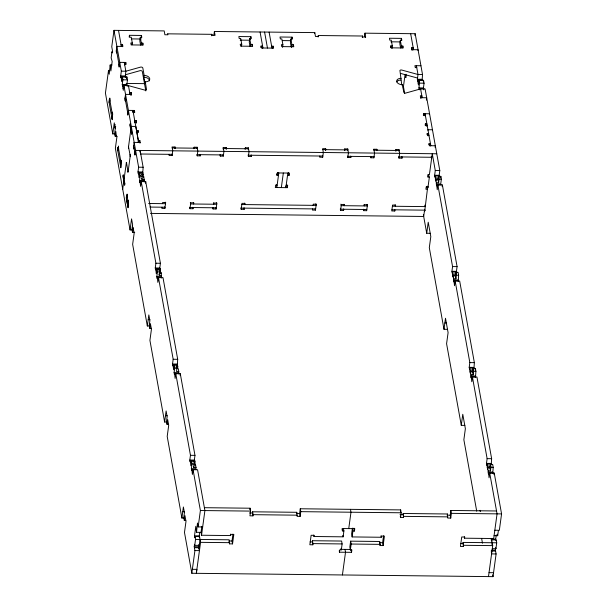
<?xml version="1.0" encoding="UTF-8"?>
<svg xmlns="http://www.w3.org/2000/svg" width="607" height="607" viewBox="0 0 607 607"><rect width="100%" height="100%" fill="white"/><g stroke="black" fill="none" stroke-linecap="round" stroke-linejoin="round"><path stroke-width="0.91" d="M130.793 129.936L128.502 146.879L130.232 155.802L128.13 171.682M130.171 156.72L130.126 154.436M128.555 146.295L128.601 148.578M109.427 70.412L108.524 70.397L105.428 93.091L112.765 133.904L114.579 133.919M362.576 37.573L362.485 36.018L318.311 35.525L318.485 36.481L315.473 36.45L314.783 32.603L214.392 31.481L215.083 35.32L212.071 35.289L211.896 34.326L167.722 33.833L167.896 34.789L164.884 34.758L164.194 30.911L113.995 30.35L111.756 46.724L112.447 50.563L112.128 52.93L111.954 51.974L112.705 51.982M111.984 65.017L110.178 64.995L109.214 74.244L108.524 70.397M111.954 51.974L111.142 57.893L112.174 61.512L110.876 70.981L110.178 64.995M109.169 102.78L109.814 98.046L109.996 101.149M116.734 51.83L116.574 53.014L116.225 51.094L116.878 46.36L122.902 46.42L122.553 44.501L121.051 44.486L120.968 45.077M112.189 113.312L112.348 112.128L112.697 114.048L112.045 118.782M118.926 63.993L119.109 67.096L119.754 62.362L113.995 30.35M122.25 46.724L122.553 44.501M112.765 133.904L114.275 122.857L114.806 127.88L115.558 127.887M121.795 77.833L121.036 77.817L120.694 75.898L121.339 71.163L119.754 62.362L125.778 62.43L126.127 64.35L124.617 64.334L124.541 64.926M121.036 77.817L121.203 76.634L125.717 76.687L125.801 77.165M114.806 127.88L114.966 126.696L115.725 126.704M126.855 85.071L127.409 79.858L126.893 76.975L122.379 76.93L121.726 81.664L121.203 76.634M115.937 136.241L115.186 136.234L115.831 131.499L116.362 136.522L117.113 136.529M127.356 85.815L127.273 85.329L122.758 85.284L122.591 86.467L122.25 84.54L122.895 79.805L122.379 76.93M129.177 37.088L129.42 35.312L141.461 35.449L141.81 37.368L140.3 37.353L139.822 40.904L140.558 45.024M125.474 64.645L125.778 62.43M116.362 136.522L116.521 135.338L116.87 137.258L115.36 148.305L130.05 229.939L132.758 229.97M121.339 71.163L125.854 71.216L140.551 67.119A1.525 0.948 7.8 0 1 142.82 68.022L144.147 75.412A5.084 3.156 7.8 0 1 149.739 78.675A5.084 3.156 7.8 0 1 145.301 81.816L146.53 89.661A1.525 0.948 7.8 0 1 144.686 90.071L128.449 85.625L123.934 85.572L123.282 90.306L122.758 85.284M125.3 76.429L125.854 71.216L124.276 62.415M125.596 77.575L125.717 76.687M126.651 78.751L126.893 76.975M132.06 44.789L132.303 43.014L131.271 37.255L129.761 37.239L129.42 35.312M117.804 150.802L118.456 146.059L118.638 149.17M127.151 86.217L127.273 85.329M129.61 93.099L129.686 92.507L131.195 92.522L131.461 95.033M120.823 161.333L120.99 160.149L121.332 162.069L120.687 166.804M123.934 85.572L128.396 110.383L127.751 115.118L127.561 112.007M130.809 95.329L131.195 92.522M141.097 38.112L141.461 35.449M123.092 177.032L123.206 175.006L123.092 177.032L124.541 185.082L124.769 183.261L123.335 175.256M130.073 125.937L130.186 123.911L130.073 125.937L131.522 133.988M141.097 44.895L141.34 43.12L140.3 37.353M132.667 112.204L132.91 110.428L136.514 130.437L136.317 132.614M122.705 189.126L123.813 181.03M124.056 179.262L126.4 162.426M131.036 128.16L131.279 126.385L128.396 110.383L134.42 110.444L134.762 112.371L133.259 112.348M142.607 44.91L142.85 43.135L141.34 43.12M134.117 112.667L134.42 110.444M131.514 133.957L131.749 132.159L130.315 124.162M134.428 122.735L134.731 120.512L136.234 120.527L136.499 123.046M135.93 122.751L136.234 120.527M134.155 142.395L133.51 147.129L133.859 149.049L134.018 147.865M127.28 197.184L127.098 194.081L126.446 198.815L127.887 206.82L128.532 202.085L128.191 200.166L128.024 201.349M145.301 81.816L145.058 83.591L143.905 77.188L144.147 75.412M134.769 152.023L134.951 155.126L135.596 150.392L436.774 153.776M137.713 132.675L138.017 130.452L136.514 130.437M138.047 142.592L138.328 140.52L136.856 132.356L138.366 132.379L138.017 130.452M139.527 142.759L139.83 140.536L138.328 140.52M140.096 143.055L139.83 140.536M139.898 152.023L140.111 150.445L143.138 167.251L142.721 173.268M130.05 229.939L131.56 218.892L132.599 224.651L131.947 229.385L132.47 232.269L134.724 232.291M143.411 177.107L143.002 172.722L138.479 172.669L138.32 173.852L137.971 171.933L138.624 167.198L131.279 126.385L135.793 126.438L138.677 142.44M144.276 181.91L144.208 179.444L141.947 179.422L142.433 175.871L141.917 172.987L139.656 172.965L139.011 177.699L138.479 172.669M132.47 232.269L133.115 227.534L134.147 233.293L132.645 244.34L147.326 325.974L150.043 326.005M144.557 181.364L140.035 181.318L139.876 182.502L139.527 180.575L140.179 175.84L139.656 172.965M141.211 181.607L155.9 263.233L155.255 267.968L155.597 269.895L155.764 268.711L160.278 268.757L160.119 269.94L159.77 268.021L160.415 263.286L145.733 181.66L141.211 181.607L140.566 186.341L140.035 181.318M143.525 177.745L143.692 176.561L141.431 176.538M145.513 183.238L145.733 181.66M167.646 34.424L167.722 33.833M162.023 207.199L161.857 208.383L164.869 208.421L165.681 202.503L162.668 202.465L162.509 203.648M169.247 154.33L169.08 155.513L172.092 155.544L172.745 150.809L172.047 146.97L175.059 147.008L175.157 148.556M147.326 325.974L148.836 314.927L149.876 320.686L149.231 325.42L149.747 328.304L151.249 328.319M161.553 277.945L161.485 275.479L159.231 275.457L159.717 271.906L159.193 269.022L156.94 269L156.287 273.734L155.764 268.711M149.747 328.304L150.392 323.569L151.431 329.328L149.921 340.375L164.611 422.009L167.32 422.04M161.834 277.399L157.319 277.353L157.152 278.537L156.811 276.617L157.456 271.883L156.94 269M174.862 148.487L175.059 147.008M158.951 270.798L159.193 269.022M177.282 365.338L177.699 359.321L163.01 277.695L158.495 277.642L157.843 282.376L157.319 277.353M159.466 272.581L160.969 272.604L160.809 273.787L160.278 268.757M193.936 148.7L194.134 147.22L197.146 147.251L197.836 151.097L197.192 155.832L200.204 155.862L200.363 154.679M211.691 35.805L211.896 34.326M196.949 148.73L197.146 147.251M193.14 207.548L192.98 208.732L189.968 208.702L190.78 202.784L193.792 202.814L193.625 203.998L193.367 202.563M213.907 35.031L214.392 31.481M164.611 422.009L166.121 410.962L167.153 416.721L166.508 421.455L167.024 424.339L168.534 424.354M178.837 373.98L178.769 371.514L176.508 371.492L176.994 367.941L176.478 365.057L174.217 365.035L174.733 367.918L177.745 367.895L177.555 364.792L173.041 364.746L172.881 365.93L172.532 364.003L173.177 359.268L158.495 277.642M174.217 365.035L173.572 369.769L173.041 364.746M167.024 424.339L167.676 419.604L168.708 425.363L167.198 436.418L181.888 518.044L184.596 518.074M179.111 373.434L174.596 373.388L174.437 374.572L174.088 372.652L174.733 367.918M175.772 373.677L190.461 455.311L189.809 460.045L190.158 461.965L190.317 460.781L194.839 460.827L194.672 462.01L194.331 460.091L194.976 455.356L180.287 373.73L175.772 373.677L175.127 378.411L174.596 373.388M180.074 375.308L180.287 373.73M213.444 202.784L213.71 204.225L213.869 203.042L216.881 203.079L216.069 208.998L213.057 208.96L213.224 207.776M226.358 149.132L226.259 147.577L223.247 147.547L223.945 151.386L223.293 156.12L220.28 156.09L220.447 154.906M223.05 149.026L223.247 147.547M226.062 149.056L226.259 147.577M241.495 46.018L241.738 44.243L240.698 38.484L239.188 38.469L238.847 36.549L250.896 36.678L251.237 38.598L249.735 38.582L249.249 42.133L249.985 46.253M181.888 518.044L183.397 506.997L184.437 512.756L183.784 517.49L184.308 520.374L185.81 520.389M191.493 461.07L192.017 463.953L191.364 468.687L195.886 468.733L196.046 467.549L193.785 467.527L194.27 463.976L193.754 461.092L191.493 461.07L190.848 465.804L190.317 460.781M184.308 520.374L184.953 515.639L185.992 521.405L184.482 532.453L191.827 573.266L493.005 576.65L496.101 553.963L495.411 550.124L495.737 547.757L495.911 548.713L492.292 548.675M250.532 39.341L250.896 36.678M196.395 469.477L191.873 469.423L191.713 470.607L191.364 468.687M250.524 46.124L250.767 44.349L249.735 38.582M229.135 541.694L229.522 543.857L232.534 543.887L233.832 534.418L230.819 534.38L230.66 535.571L201.539 535.237L204.908 510.578L197.571 469.765L193.049 469.712L192.404 474.446L191.873 469.423M252.034 46.14L252.277 44.364L250.767 44.349M194.02 464.651L195.53 464.674L195.363 465.857L194.839 460.827M245.137 149.276L245.334 147.797L248.346 147.827L249.037 151.667L248.392 156.401L251.404 156.439L251.564 155.255M260.896 47.543L261.101 46.064L262.603 46.079L262.3 48.294M192.366 569.32L196.88 569.374L196.342 573.319L200.576 542.339L199.536 536.58L195.014 536.527L194.855 537.711L194.513 535.791L195.803 526.322L196.509 532.309L201.023 532.362L201.539 535.237M248.149 149.307L248.346 147.827M194.232 546.732L194.559 544.365L194.726 545.329L199.248 545.382L199.073 544.418L198.747 546.786L199.437 550.625L194.923 550.579L194.232 546.732L198.747 546.786M194.726 545.329L195.537 539.411L195.014 536.527M196.509 532.309L197.465 523.059L198.155 526.906L202.677 526.952M244.34 208.125L244.181 209.309L241.169 209.278L241.981 203.36L244.993 203.391L244.826 204.574L244.568 203.133M191.827 573.266L194.923 550.579M198.155 526.906L200.393 510.525L193.049 469.712M199.263 537.127L199.498 532.4M199.377 537.764L199.536 536.58M198.77 548.849L200.052 539.464M201.023 532.362L201.835 526.444M272.839 48.416L273.142 46.193L271.64 46.178M282.536 47.369L282.892 44.706L281.86 38.947L280.351 38.931L280.009 37.004L292.058 37.141L292.399 39.06L290.897 39.045L290.412 42.596L291.148 46.716M291.815 38.916L292.058 37.141M291.565 47.475L291.929 44.812L290.897 39.045M293.196 46.602L293.439 44.827L291.929 44.812M277.725 174.232L277.968 172.434L278.492 175.317L276.982 175.302L277.308 172.934L289.349 173.071L289.031 175.438L287.521 175.415M278.81 172.949L276.815 187.548L276.261 184.475M229.522 543.857L229.165 539.79L195.537 539.411M232.534 543.887L232.018 541.004L232.959 534.122M281.337 187.601L283.332 173.003M287.847 173.048L285.851 187.646L285.578 186.114M277.141 185.181L275.631 185.165L275.312 187.533L287.361 187.669L287.68 185.302L286.178 185.279M314.684 33.317L314.783 32.603M249.856 509.789L250.069 508.211L204.392 507.695M250.069 508.211L250.592 511.094L249.947 515.829L252.952 515.859L252.595 511.8L296.77 512.293L297.127 516.36L300.139 516.39L300.791 511.655L300.268 508.772L400.666 509.903L401.181 512.786L400.537 517.521L403.549 517.551L403.192 513.492L447.367 513.985L447.723 518.052L450.735 518.082L451.38 513.347L450.857 510.472L496.541 510.98M252.952 515.859L252.595 511.8M318.114 37.004L318.311 35.525M312.613 208.891L312.453 210.075L315.458 210.113L316.27 204.195L313.258 204.157L313.098 205.341M319.836 156.022L319.677 157.205L322.689 157.236L323.334 152.501L322.643 148.662L325.656 148.7L325.747 150.248M325.451 150.179L325.656 148.7M344.526 150.392L344.73 148.912L347.743 148.943L348.433 152.789L347.781 157.524L350.793 157.554L350.96 156.371M344.822 150.46L344.73 148.912M296.77 512.293L296.611 513.476L299.623 513.514L300.139 516.39M362.288 37.497L362.485 36.018M347.538 150.422L347.743 148.943M343.737 209.248L343.57 210.432L340.557 210.394L341.369 204.476L344.381 204.513L344.222 205.697L343.957 204.256M364.496 36.724L364.982 33.173L415.18 33.734L422.525 74.547L422.108 80.564M299.623 513.514L300.268 508.772M365.589 37.604L364.982 33.173M343.516 528.75L343.903 530.913L343.099 536.831L313.986 536.505L314.145 535.321L311.133 535.283L309.843 544.76L312.848 544.79L312.491 540.723L341.612 541.049L342.128 543.933L341.316 549.851L339.814 549.836L339.488 552.203L351.536 552.34L351.863 549.972L350.353 549.957L349.837 547.074L350.641 541.156L379.762 541.482L380.119 545.549L383.131 545.579L384.421 536.11L381.408 536.08L381.249 537.263L352.136 536.929L351.612 534.054L352.424 528.136L352.94 531.011L352.136 536.929M312.848 544.79L312.491 540.723M364.041 204.476L364.299 205.917L364.458 204.734L367.47 204.771L366.666 210.69L363.654 210.652L363.813 209.468M377.023 150.233L376.856 149.269L373.844 149.239L374.534 153.078L373.889 157.812L370.877 157.782L371.036 156.598M373.76 149.83L373.844 149.239M390.574 47.695L390.817 45.92L392.327 45.935L391.963 48.598M376.772 149.861L376.856 149.269M392.327 45.935L391.287 40.176L389.785 40.161L389.436 38.241L401.485 38.37L401.826 40.297L400.324 40.274L399.838 43.825L400.582 47.945M401.242 40.145L401.485 38.37M401.121 47.816L401.364 46.041L400.324 40.274M402.623 47.832L402.866 46.056L401.364 46.041M401.682 84.35L399.922 70.458A1.525 0.948 7.8 0 1 401.773 70.048L418.003 74.502L422.525 74.547M402.183 85.595L402.304 84.707A5.084 3.156 7.8 0 1 396.712 81.452A5.084 3.156 7.8 0 1 401.151 78.303M343.903 530.913L342.401 530.897L342.727 528.53L354.769 528.667L354.45 531.034L352.94 531.011M403.314 87.484L405.074 74.547M395.726 150.968L395.931 149.489L398.943 149.519L399.634 153.359L398.981 158.093L401.993 158.131L402.16 156.947M396.022 151.037L395.931 149.489M411.485 49.235L411.69 47.756L413.192 47.771L412.889 49.986M411.956 50.267L411.69 47.756M398.738 150.999L398.943 149.519M414.93 35.555L415.18 33.734M342.416 574.958L345.512 552.271L344.996 549.388M348.744 528.598L350.983 512.225L350.467 509.341M395.157 204.825L395.423 206.266L395.582 205.083L392.57 205.052L391.758 210.97L394.77 211.001L394.937 209.817M417.957 50.449L418.056 49.744L412.032 49.675M416.174 67.468L416.417 65.693L418.003 74.502L417.358 79.236L417.699 81.156L417.866 79.972L422.381 80.025M350.353 549.957L351.165 544.031L350.641 541.156M423.777 89.851L423.428 87.932L424.073 83.197L423.557 80.314L419.042 80.261L418.39 84.995L417.866 79.972M419.255 89.798L418.913 87.878L419.558 83.144L419.042 80.261M419.3 89.502L419.422 88.614L423.936 88.668M420.59 98.281L420.325 95.769L421.835 95.785L421.531 98.008M423.345 81.892L423.557 80.314M423.352 115.178L423.557 113.699L429.574 113.767L429.453 114.655M426.372 100.125L426.698 97.757L420.674 97.689M424.817 115.489L425.059 113.714L430.818 145.726M425.166 125.262L425.37 123.782L426.873 123.798L426.569 126.021M427.07 134.299L427.153 133.707L428.656 133.722L428.443 135.665M427.882 130.164L427.943 129.723L432.457 129.769M428.883 144.383L428.967 143.791L430.477 143.806L430.173 146.021M424.551 210.151L423.686 216.464L150.453 213.391M426.888 186.357L427.411 189.24L424.725 211.115L424.399 209.309M435.12 147.357L435.34 145.779L429.316 145.71L428.967 143.791M383.131 545.579L382.607 542.696L383.548 535.814M430.325 233.316L426.713 233.27L428.223 222.223L430.811 236.631L429.301 247.679L443.99 329.305L447.609 329.351M439.658 176.06L435.143 176.007L434.984 177.191L434.635 175.271L435.28 170.537L432.26 153.73L429.399 174.641L427.897 174.626L427.571 176.994L429.453 177.016M435.834 179.847L436.35 182.73L438.611 182.753L438.095 179.877L435.834 179.847L435.674 181.03L435.143 176.007M441.213 184.703L436.699 184.649L436.539 185.833L436.35 182.73M438.095 179.877L438.58 176.318L440.841 176.349L441.357 179.232L440.712 183.967L436.19 183.913M437.875 184.938L452.564 266.572L451.919 271.306L456.434 271.359L457.079 266.617L442.389 184.991L437.875 184.938L437.23 189.672L436.699 184.649M439.498 177.244L439.157 175.317L439.802 170.582L425.112 88.956L420.598 88.903L405.901 93.008A1.525 0.948 7.8 0 1 403.898 92.56L402.304 84.707M438.611 182.753L439.096 179.202L438.58 176.318M440.621 177.927L440.841 176.349M442.177 186.569L442.389 184.991M400.445 511.481L400.666 509.903M403.549 517.551L403.192 513.492M443.99 329.305L445.5 318.258L448.095 332.666L446.585 343.714L461.274 425.34L464.886 425.386M456.942 272.095L452.42 272.042L452.261 273.226L451.919 271.306M453.118 275.882L453.634 278.765L455.895 278.788L455.371 275.912L453.118 275.882L452.951 277.065L452.42 272.042M458.497 280.738L453.975 280.684L453.816 281.868L453.634 278.765M455.371 275.912L455.857 272.361L458.118 272.384L458.634 275.267L458.217 281.276M473.946 368.669L474.363 362.66L459.674 281.026L455.151 280.973L454.506 285.707L453.975 280.684M455.895 278.788L456.381 275.237L455.857 272.361M447.458 516.61L447.367 513.985M461.274 425.34L462.777 414.293L465.372 428.701L463.862 439.749L476.715 511.177M474.219 368.13L469.704 368.077L469.545 369.261L469.196 367.341L469.841 362.607L455.151 280.973M450.735 518.082L450.212 515.206L450.857 510.472M470.395 371.916L470.911 374.8L473.172 374.822L472.656 371.947L470.395 371.916L470.235 373.1L469.704 368.077M475.774 376.772L471.26 376.719L471.093 377.903L470.911 374.8M472.656 371.947L473.141 368.396L475.395 368.419L475.918 371.302L475.501 377.319M491.222 464.704L491.64 458.695L476.95 377.061L472.436 377.008L471.791 381.742L471.26 376.719M473.172 374.822L473.657 371.272L473.141 368.396M475.182 369.997L475.395 368.419M494.819 530.237L499.341 530.29L501.572 513.909L494.235 473.096L489.712 473.05L497.057 513.863L493.688 538.523L464.575 538.197L464.734 537.013L461.722 536.983L460.432 546.452L463.445 546.482L463.088 542.415L496.716 542.795L495.911 548.713M463.445 546.482L463.088 542.415M491.503 464.165L486.981 464.112L486.822 465.296L486.473 463.376L487.125 458.642L472.436 377.008M487.671 467.951L488.195 470.835L490.448 470.857L489.932 467.982L487.671 467.951L487.512 469.135L486.981 464.112M493.059 472.807L488.536 472.754L488.377 473.938L488.195 470.835M489.932 467.982L490.418 464.431L492.679 464.454L493.195 467.337L492.778 473.354M489.712 473.05L489.067 477.785L488.536 472.754M490.448 470.857L490.934 467.307L490.418 464.431M494.015 474.674L494.235 473.096M496.716 542.795L496.2 539.911L491.685 539.866L491.518 541.049L491.177 539.13L495.691 539.175L495.919 540.458M491.943 544.623L492.201 542.741M488.483 576.597L492.717 545.625L491.685 539.866M495.691 539.175L496.283 534.873M494.075 535.655L497.687 535.693L498.377 530.617M126.286 162.904L126.468 162.335L128.024 172.138M131.719 134.003L131.757 132.159M124.739 185.097L124.776 183.276M125.376 74.767L140.065 70.67A1.525 0.948 7.8 0 1 142.334 71.573L145.809 90.921M362.66 36.981L365.672 37.012M131.711 38.901L140.976 39M240.213 40.115L249.485 40.221M282.301 40.593L290.647 40.684M390.802 41.807L400.074 41.913M132.303 43.014L130.801 42.998L131.142 44.918L143.191 45.055L142.85 43.135M241.738 44.243L240.228 44.228L240.577 46.147L252.618 46.284L252.277 44.364M282.892 44.706L281.39 44.69L281.739 46.61L293.78 46.747L293.439 44.827M420.939 65.746L414.915 65.677L415.256 67.597L416.766 67.62M120.694 75.898L125.209 75.951M417.358 79.236L421.873 79.282M121.544 78.561L122.295 78.569M418.208 81.892L418.959 81.899M121.385 79.745L122.136 79.752M122.895 79.805L127.409 79.858M418.048 83.076L418.8 83.083M419.558 83.144L424.073 83.197M126.203 83.44L144.853 83.652M122.25 84.54L126.764 84.593M418.913 87.878L423.428 87.932M123.1 87.203L123.851 87.211M122.94 88.387L123.691 88.394M131.537 94.442L125.512 94.373L124.867 99.108L125.217 101.028L125.376 99.844L126.127 99.852M425.408 115.634L423.898 115.618L423.557 113.699M127.402 113.19L128.153 113.206M135.073 122.432L136.583 122.455M427.222 125.717L425.712 125.702L425.37 123.782M114.624 124.776L115.376 124.784M114.465 125.96L115.216 125.968M429.005 135.642L427.503 135.627L427.153 133.707M134.155 142.395L140.179 142.463M172.221 147.933L197.321 148.214M223.422 148.51L248.521 148.791M322.81 149.625L347.91 149.906M374.011 150.202L399.11 150.483M140.551 154.003L172.259 154.36M197.351 154.648L223.459 154.937M248.559 155.217L322.848 156.052M347.948 156.34L374.049 156.629M399.148 156.91L431.774 157.281M138.624 167.198L143.138 167.251M435.28 170.537L439.802 170.582M137.971 171.933L142.493 171.986M434.635 175.271L439.157 175.317M141.537 174.626L143.343 174.641M435.492 177.927L438.201 177.957M140.179 175.84L142.433 175.871M435.325 179.111L438.944 179.148M439.096 179.202L441.357 179.232M139.527 180.575L144.049 180.628M428.11 186.88L426.228 186.857L425.902 189.225L427.411 189.24M148.624 203.497L165.521 203.686L165.241 202.146M241.814 204.544L316.11 205.378L315.83 203.838M392.41 206.236L425.037 206.6L424.779 205.158M149.99 207.07L165.036 207.237M190.128 207.518L216.236 207.814M241.328 208.095L315.625 208.929M340.724 209.21L366.825 209.506M391.925 209.787L425.355 210.159M155.9 263.233L160.415 263.286M452.564 266.572L457.079 266.617M155.255 267.968L159.77 268.021M452.769 273.962L456.381 274M157.456 271.883L159.717 271.906M452.61 275.146L455.318 275.176M456.381 275.237L458.634 275.267M156.811 276.617L161.325 276.663M453.475 279.948L457.989 280.002M148.191 319.661L149.997 319.684M444.855 322.992L446.661 323.015M173.177 359.268L177.699 359.321M469.841 362.607L474.363 362.66M172.532 364.003L177.047 364.056M469.196 367.341L473.71 367.394M176.098 366.696L177.904 366.711M470.046 369.997L472.762 370.027M469.886 371.18L473.498 371.226M473.657 371.272L475.918 371.302M175.992 368.608L178.246 368.639L178.769 371.514M174.088 372.652L178.602 372.698M470.751 375.983L475.266 376.037M165.468 415.696L167.282 415.719M190.461 455.311L194.976 455.356M487.125 458.642L491.64 458.695M189.809 460.045L194.331 460.091M486.473 463.376L490.995 463.429M487.33 466.032L490.942 466.077M487.163 467.215L489.879 467.246M192.017 463.953L194.27 463.976M490.934 467.307L493.195 467.337M488.028 472.018L492.55 472.071M200.393 510.525L250.592 511.094M300.791 511.655L401.181 512.786M451.38 513.347L501.572 513.909M182.753 511.731L184.558 511.754M249.424 512.945L252.436 512.983M400.013 514.637L403.025 514.675M447.2 515.168L450.212 515.206M253.119 514.675L297.293 515.176M403.708 516.367L447.883 516.868M194.513 535.791L199.028 535.844M229.006 540.974L232.018 541.004M310.071 541.884L312.332 541.907M379.595 542.666L382.607 542.696M460.667 543.576L462.921 543.599M200.576 542.339L229.689 542.673M313.015 543.606L342.128 543.933M351.165 544.031L380.278 544.365M463.604 545.298L492.717 545.625M491.799 550.079L495.411 550.124M194.407 547.696L198.921 547.749M340.694 549.343L350.156 549.449M491.071 551.027L495.585 551.08M496.101 553.963L491.587 553.91L491.329 552.469M489.022 572.651L493.544 572.704M417.517 78.053L401.288 73.606A1.525 0.948 7.8 0 0 400.544 73.523M126.552 162.418L126.651 162.851M127.774 171.758L127.842 172.115M410.658 33.681L413.542 49.691M420.598 88.903L422.176 97.704M419.422 88.614L419.505 89.092M431.266 156.545L431.615 158.465M497.429 534.251L497.687 535.693M428.679 174.77L429.255 177.965L427.905 187.836L427.616 186.235M402.866 46.056L403.215 47.976L391.166 47.839L390.817 45.92M406.03 74.244L405.878 77.575L405.362 74.691M492.672 574.791L493.005 576.65M480.061 510.328L480.289 511.61M403.435 86.558L404.702 93.599M423.375 214.719L426.713 233.27M481.647 538.568L482.482 543.204M401.735 156.689L401.993 158.131M398.723 156.659L398.981 158.093M464.317 536.755L464.575 538.197M394.512 209.567L394.77 211.001M373.624 156.371L373.889 157.812M370.611 156.34L370.877 157.782M367.03 204.415L367.311 205.955L341.21 205.659L340.929 204.127M366.4 209.248L366.666 210.69M363.388 209.21L363.654 210.652M350.535 156.113L350.793 157.554M347.523 156.082L347.781 157.524M400.279 516.079L400.537 517.521M343.312 208.99L343.57 210.432M340.299 208.952L340.557 210.394M322.423 155.802L322.689 157.236M380.991 535.822L381.249 537.263M379.724 543.386L380.119 545.549M315.2 208.671L315.458 210.113M273.142 46.193L273.491 48.112L261.442 47.983L261.101 46.064M269.106 32.095L271.982 48.097M353.927 528.151L354.45 531.034M264.584 32.042L267.467 48.052M288.515 172.555L289.031 175.438M260.069 31.989L262.952 47.999M286.838 184.786L287.361 187.669M351.021 549.456L351.536 552.34M342.014 528.735L342.401 530.897M342.841 535.389L343.099 536.831M276.724 173.86L276.982 175.302M341.058 548.409L341.316 549.851M339.23 550.761L339.488 552.203M251.146 154.997L251.404 156.439M248.134 154.967L248.392 156.401M245.334 147.797L245.509 148.753M313.728 535.063L313.986 536.505M243.923 207.867L244.181 209.309M240.911 207.837L241.169 209.278M223.035 154.679L223.293 156.12M220.022 154.648L220.28 156.09M216.441 202.723L216.722 204.263L190.613 203.967L190.34 202.427M215.811 207.556L216.069 208.998M212.799 207.518L213.057 208.96M199.946 154.421L200.204 155.862M196.934 154.39L197.192 155.832M194.134 147.22L194.308 148.176M192.722 207.298L192.98 208.732M189.71 207.26L189.968 208.702M171.834 154.11L172.092 155.544M230.394 534.13L230.66 535.571M164.611 206.979L164.869 208.421M118.517 30.403L121.392 46.405M128.449 85.625L130.035 94.426M143.692 176.561L144.208 179.444M160.969 272.604L161.485 275.479M195.53 464.674L196.046 467.549M141.689 177.98L141.947 179.422M158.973 274.015L159.231 275.457M193.527 466.085L193.785 467.527M116.392 49.911L119.268 65.913M125.027 97.924L127.91 113.934M133.669 145.946L135.111 153.943M114.966 126.696L115.315 128.616L114.67 133.35L115.186 136.234M109.655 99.229L112.53 115.231M118.289 147.243L121.172 163.253M126.931 195.264L128.373 203.269M132.432 225.834L132.956 228.718M109.488 100.413L109.321 99.449L108.994 101.817L112.219 119.746L112.371 116.415M118.13 148.427L117.955 147.471L117.637 149.838L120.861 167.767L121.013 164.436M126.772 196.448L126.597 195.484L126.279 197.852L128.062 207.776L128.214 204.453M143.905 77.188A5.084 3.156 7.8 0 1 149.527 80.906M396.682 81.899A5.084 3.156 7.8 0 1 400.908 80.078"/></g></svg>
